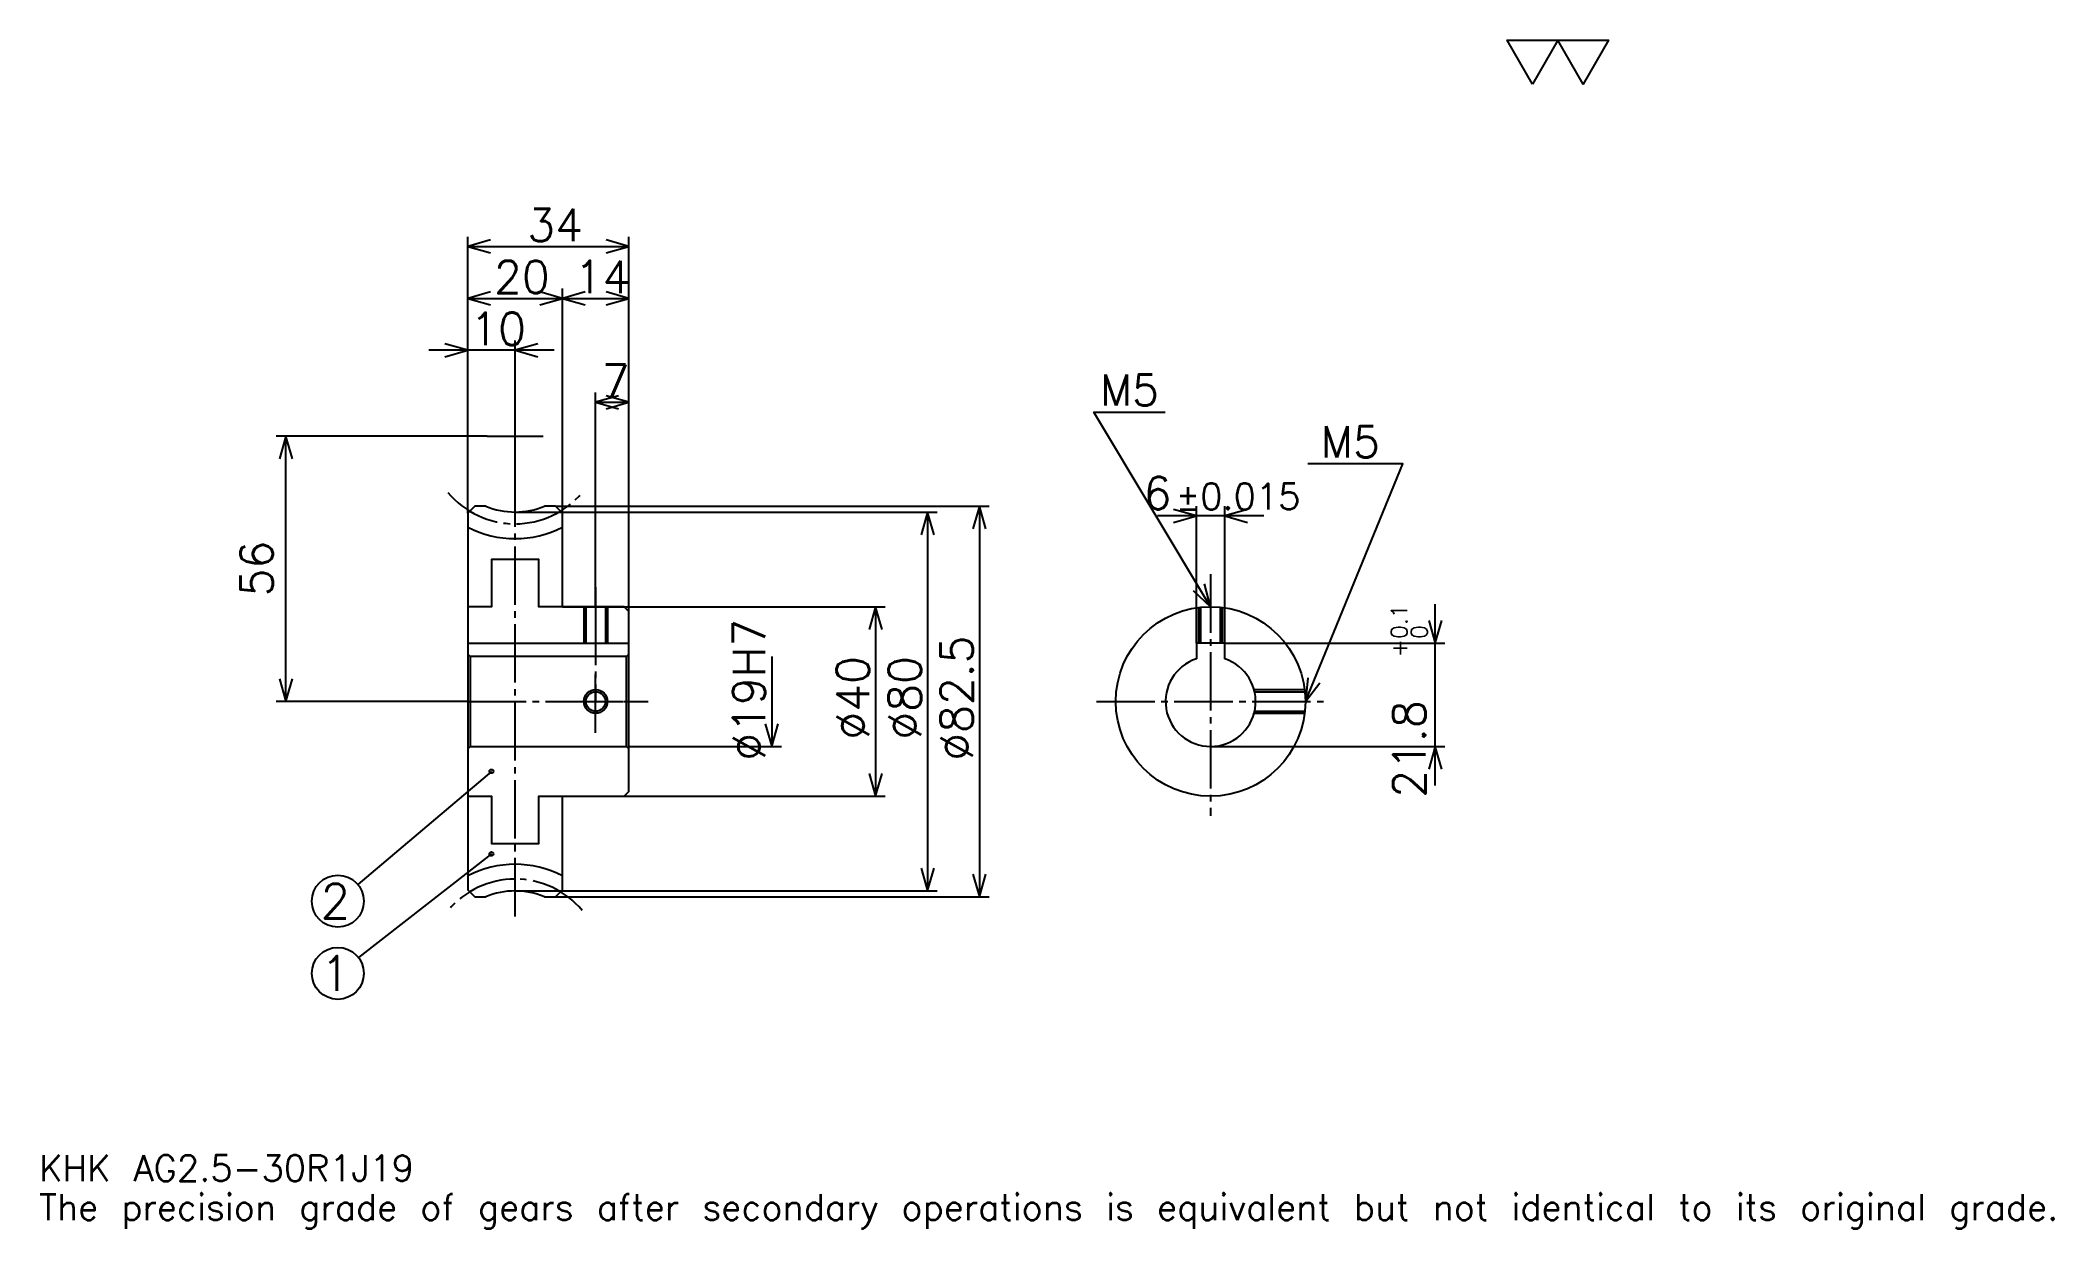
# Model space of a CAD drawing. Extents: x 14 to 439, y 5 to 256.
import ezdxf

# ---------------------------------------------------------------- set-up
doc = ezdxf.new("R2010")
doc.units = 0
doc.linetypes.add('DASHDOT', pattern=[16.444443, 12.333333, -1.37037, 1.37037, -1.37037])
doc.layers.get('0').update_dxf_attribs({"linetype": 'CONTINUOUS'})
doc.layers.add('DASHDOT', color=6, linetype='DASHDOT')
doc.styles.add('KANJI', font='TXT', dxfattribs={"bigfont": 'BIGFONT'})

msp = doc.modelspace()

# ---------------------------------------------------------------- linework, layer by layer
at = {"color": 5}
for p, q in [((104.148155, 157.587967), (104.148155, 214.458344)), ((138.148163, 157.587967), (138.148163, 214.458344)), ((104.148155, 212.402786), (138.148163, 212.402786)), ((104.148155, 201.439819), (124.148155, 201.439819)), ((124.148155, 157.587967), (124.148155, 203.495377)), ((124.148155, 201.439819), (138.148163, 201.439819)), ((114.148155, 156.337967), (114.148155, 192.53241)), ((122.370377, 190.476852), (95.925934, 190.476852)), ((131.148163, 157.587967), (131.148163, 181.569458)), ((131.148163, 179.513885), (138.148163, 179.513885)), ((108.25927, 172.337967), (63.722233, 172.337967)), ((65.777786, 116.337967), (65.777786, 172.337967)), ((104.148155, 156.087967), (104.148155, 157.587967)), ((122.648155, 157.587967), (138.148163, 157.587967)), ((124.148155, 156.087967), (124.148155, 157.587967)), ((131.148163, 136.337967), (131.148163, 157.587967)), ((131.148163, 136.337967), (131.148163, 157.587967)), ((138.148163, 157.587967), (214.203705, 157.587967)), ((138.148163, 135.337967), (138.148163, 157.587967)), ((212.148163, 157.587967), (212.148163, 75.087967)), ((257.925934, 128.63797), (257.925934, 157.578705)), ((263.925934, 128.63797), (263.925934, 157.578705)), ((114.148155, 156.337967), (138.148163, 156.337967)), ((138.148163, 156.337967), (203.240753, 156.337967)), ((201.185181, 156.337967), (201.185181, 76.337967)), ((272.148163, 155.523148), (249.703705, 155.523148)), ((124.148155, 136.337967), (138.148163, 136.337967)), ((138.148163, 136.337967), (192.277786, 136.337967)), ((190.222229, 136.337967), (190.222229, 96.337967)), ((308.333344, 98.615746), (308.333344, 136.860184)), ((263.925934, 128.63797), (310.388885, 128.63797)), ((168.296295, 125.837967), (168.296295, 106.837967)), ((104.148155, 116.337967), (63.722229, 116.337967)), ((138.148163, 106.837967), (170.351868, 106.837967)), ((260.925934, 106.837967), (310.388885, 106.837967)), ((109.148155, 101.587967), (80.926147, 77.720207)), ((124.148155, 96.337967), (138.148163, 96.337967)), ((138.148163, 96.337967), (192.277786, 96.337967)), ((109.148155, 84.150467), (81.06665, 62.297043)), ((114.148155, 76.337967), (138.148163, 76.337967)), ((122.648155, 75.087967), (138.148163, 75.087967)), ((138.148163, 76.337967), (203.240753, 76.337967)), ((138.148163, 75.087967), (214.203705, 75.087967))]:
    msp.add_line(p, q, dxfattribs=at)
at = {"color": 4}
for p, q in [((104.148155, 128.63797), (138.148163, 128.63797)), ((138.148163, 126.337967), (137.648163, 125.837967)), ((104.148155, 106.337967), (104.648155, 106.837967)), ((138.148163, 106.337967), (137.648163, 106.837967))]:
    msp.add_line(p, q, dxfattribs=at)
at = {"color": 7}
msp.add_lwpolyline([(328.888885, 246.666672), (323.544434, 255.930374), (344.922211, 255.930374), (339.577759, 246.666672), (334.233337, 255.930374), (328.888885, 246.666672)], dxfattribs=at)
at = {"color": 5}
for points in [[(108.94445, 213.773163), (104.148155, 212.402786), (108.94445, 211.03241)], [(133.351868, 211.03241), (138.148163, 212.402786), (133.351868, 213.773163)], [(108.94445, 202.810181), (104.148155, 201.439819), (108.94445, 200.069458)], [(119.35186, 200.069458), (124.148155, 201.439819), (119.35186, 202.810181)], [(128.944458, 202.810181), (124.148155, 201.439819), (128.944458, 200.069458)], [(133.351868, 200.069458), (138.148163, 201.439819), (133.351868, 202.810181)], [(99.35186, 189.106476), (104.148155, 190.476852), (99.35186, 191.847229)], [(118.94445, 191.847229), (114.148155, 190.476852), (118.94445, 189.106476)], [(135.944458, 180.884262), (131.148163, 179.513885), (135.944458, 178.143524)], [(133.351868, 178.143524), (138.148163, 179.513885), (133.351868, 180.884262)], [(260.925934, 136.337967), (236.259277, 177.449081), (251.333344, 177.449081)], [(67.148155, 167.541672), (65.777786, 172.337967), (64.407417, 167.541672)], [(280.925934, 116.337967), (301.481476, 166.486115), (281.47406, 166.486115)], [(213.518524, 152.791672), (212.148163, 157.587967), (210.777786, 152.791672)], [(202.555557, 151.541672), (201.185181, 156.337967), (199.814819, 151.541672)], [(253.129639, 154.152786), (257.925934, 155.523148), (253.129639, 156.893524)], [(268.722229, 156.893524), (263.925934, 155.523148), (268.722229, 154.152786)], [(257.283173, 139.745712), (260.925934, 136.337967), (259.633331, 141.155807)], [(191.59259, 131.541672), (190.222229, 136.337967), (188.851868, 131.541672)], [(306.962952, 133.434265), (308.333344, 128.63797), (309.703705, 133.434265)], [(64.407417, 121.134262), (65.777786, 116.337967), (67.148155, 121.134262)], [(281.477051, 121.295654), (280.925934, 116.337967), (284.013, 120.256165)], [(166.925934, 111.634262), (168.296295, 106.837967), (169.666672, 111.634262)], [(309.703705, 102.041672), (308.333344, 106.837967), (306.962952, 102.041672)], [(188.851868, 101.134262), (190.222229, 96.337967), (191.59259, 101.134262)], [(199.814819, 81.134262), (201.185181, 76.337967), (202.555557, 81.134262)], [(210.777786, 79.884262), (212.148163, 75.087967), (213.518524, 79.884262)]]:
    msp.add_lwpolyline(points, dxfattribs=at)
at = {"color": 4}
for points in [[(107.948357, 157.587967), (105.648155, 157.587967), (104.148155, 156.087967), (104.148155, 106.337967)], [(124.148155, 136.337967), (124.148155, 156.087967), (122.648155, 157.587967), (120.347954, 157.587967)], [(124.148155, 136.337967), (119.148155, 136.337967), (119.148155, 146.337967), (109.148155, 146.337967), (109.148155, 136.337967), (104.148155, 136.337967)], [(124.148155, 96.337967), (137.148163, 96.337967), (138.148163, 97.337967), (138.148163, 135.337967), (137.148163, 136.337967), (124.148155, 136.337967)], [(128.648163, 136.337967), (128.648163, 128.63797)], [(129.08316, 136.337967), (129.08316, 128.63797)], [(133.21315, 136.337967), (133.21315, 128.63797)], [(133.648163, 136.337967), (133.648163, 128.63797)], [(258.425934, 128.63797), (258.425934, 136.181107)], [(258.860931, 128.63797), (258.860931, 136.231079)], [(262.990936, 128.63797), (262.990936, 136.231079)], [(263.425934, 128.63797), (263.425934, 136.181107)], [(263.925934, 125.351845), (263.925934, 128.63797), (257.925934, 128.63797), (257.925934, 125.351845)], [(104.148155, 126.337967), (104.648155, 125.837967), (104.648155, 106.837967), (137.648163, 106.837967), (137.648163, 125.837967), (104.648155, 125.837967)], [(270.091064, 118.837967), (280.769073, 118.837967)], [(270.198792, 118.402969), (280.819031, 118.402969)], [(270.091064, 113.837967), (280.769073, 113.837967)], [(270.198792, 114.272964), (280.819031, 114.272964)], [(104.148155, 106.337967), (104.148155, 76.587967), (105.648155, 75.087967), (107.948357, 75.087967)], [(104.148155, 96.337967), (109.148155, 96.337967), (109.148155, 86.337967), (119.148155, 86.337967), (119.148155, 96.337967), (124.148155, 96.337967)], [(120.347954, 75.087967), (122.648155, 75.087967), (124.148155, 76.587967), (124.148155, 96.337967)]]:
    msp.add_lwpolyline(points, dxfattribs=at)
for centre, radius in [((260.925934, 116.337967), 20), ((131.148163, 116.337967), 2.065)]:
    msp.add_circle(centre, radius, dxfattribs=at)
at = {"color": 7}
msp.add_circle((131.148163, 116.337967), 2.5, dxfattribs=at)
at = {"color": 5}
for centre, radius in [((109.148155, 101.587967), 0.411111), ((109.148155, 84.150467), 0.411111), ((76.740746, 74.180557), 5.481481), ((76.740746, 58.930561), 5.481481)]:
    msp.add_circle(centre, radius, dxfattribs=at)
at = {"color": 4}
for centre, radius, start, end in [((114.148155, 172.337967), 16, 247.20175188, 292.79824812), ((114.148155, 172.337967), 21.625, 242.45612488, 297.54387512), ((260.925934, 116.337967), 9.5, 108.40848033, 71.59151967), ((114.148155, 60.337967), 21.625, 62.45612488, 117.54387512), ((114.148155, 60.337967), 16, 67.20175188, 112.79824812)]:
    msp.add_arc(centre, radius, start, end, dxfattribs=at)
at = {"layer": 'DASHDOT', "color": 7}
for p, q in [((114.148155, 70.976852), (114.148155, 176.449081)), ((108.25927, 172.337967), (120.037048, 172.337967)), ((260.925934, 143.189819), (260.925934, 92.226852)), ((131.148163, 136.337967), (131.148163, 116.337967)), ((104.148155, 116.337967), (142.259262, 116.337967)), ((236.814819, 116.337967), (285.037048, 116.337967))]:
    msp.add_line(p, q, dxfattribs=at)
for points in [[(131.148163, 140.449081), (131.148163, 124.526855)], [(131.148163, 109.726852), (131.148163, 122.949081)], [(124.537048, 116.337967), (137.759262, 116.337967)]]:
    msp.add_lwpolyline(points, dxfattribs=at)
for centre, start, end in [((114.148155, 172.337967), 220.00000249, 319.99999751), ((114.148155, 60.337967), 40.00000249, 139.99999751)]:
    msp.add_arc(centre, 18.5, start, end, dxfattribs=at)

# ---------------------------------------------------------------- texts
at = {"color": 7, "style": 'KANJI'}
for s, height, p in [('34', 6.851852, (116.69445, 213.499084)), ('20', 6.851852, (109.69445, 202.536118)), ('14', 6.851852, (126.69445, 202.536118)), ('10', 6.851852, (104.69445, 191.573151)), ('7', 6.851852, (132.421295, 180.610199)), ('M5', 6.577778, (237.629639, 178.819443)), ('M5', 6.577778, (284.214813, 167.856491)), ('6', 6.851852, (246.782349, 156.893524)), ('%%p0.015', 5.481481, (253.56485, 156.893524)), ('2', 7.308642, (73.086426, 70.526245)), ('1', 7.308642, (73.086426, 55.276241)), ('KHK AG2.5-30R1J19', 5.481481, (13.703704, 15.074074)), ('The precision grade of gears after secondary operations is equivalent but not identical to its original grade.', 5.481481, (13.703704, 6.851852))]:
    msp.add_text(s, height=height, dxfattribs=at).set_placement(p)
for s, height, p in [('56', 6.851852, (63.037045, 138.513885)), ('%%c19H7', 6.851852, (166.925934, 103.833336)), ('0.1', 3.425926, (302.440735, 129.515442)), ('0', 3.425926, (306.688904, 129.515442)), ('%%c82.5', 6.851852, (210.777786, 103.833336)), ('+', 3.425926, (302.440735, 125.678406)), ('%%c40', 6.851852, (188.851868, 108.287041)), ('%%c80', 6.851852, (199.814819, 108.287041)), ('21.8', 6.851852, (306.277771, 96.020882))]:
    msp.add_text(s, height=height, rotation=90, dxfattribs=at).set_placement(p)

doc.saveas('drawing.dxf')
